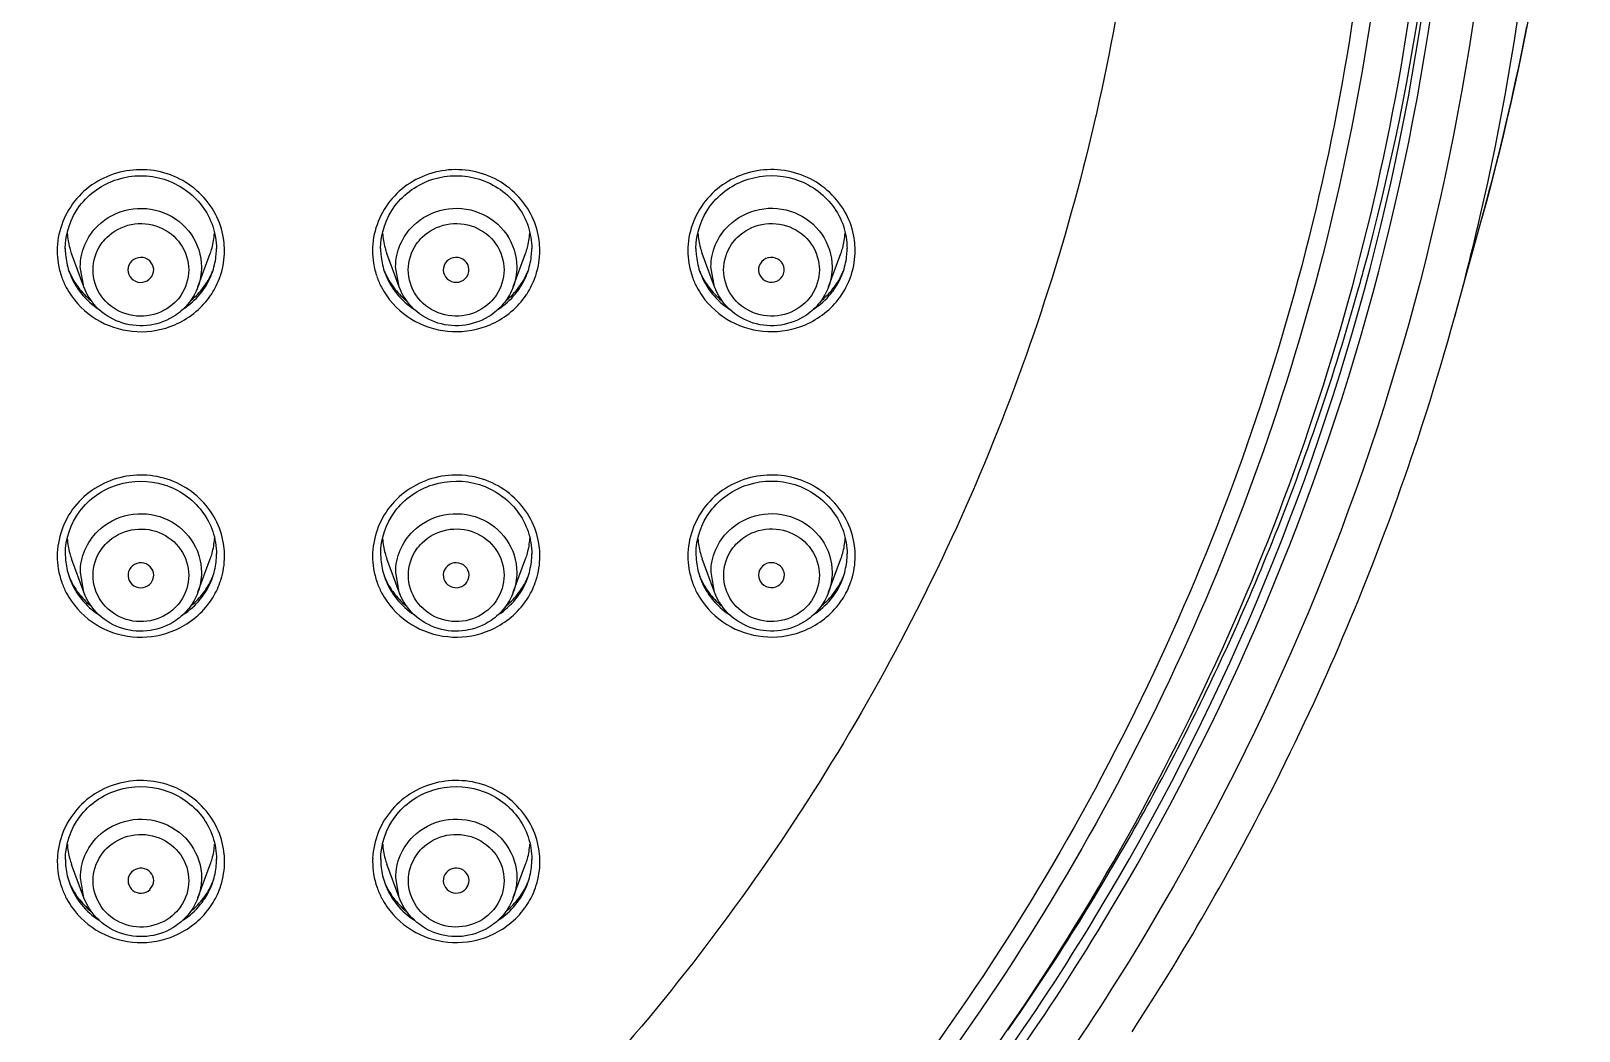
# Model space of a CAD drawing. Extents: x 4680 to 5808, y -3 to 824.
# Drawn here: x 5225.17 to 5261.5, y 509.22 to 532.68 of the extents above; entities that cross this region are included whole.
import ezdxf

# ---------------------------------------------------------------- set-up
doc = ezdxf.new("R2010")
doc.units = 0
doc.header["$LTSCALE"] = 4
doc.header["$MEASUREMENT"] = 0
for name, color, linetype in [('F3A55-R01_DXF_CONTINUOUS_LINE', 7, 'CONTINUOUS'), ('F3A55-R02_DXF_CONTINUOUS_LINE', 7, 'CONTINUOUS'), ('F3A55-R05_DXF_CONTINUOUS_LINE', 7, 'CONTINUOUS')]:
    doc.layers.add(name, color=color, linetype=linetype)

msp = doc.modelspace()

# ---------------------------------------------------------------- linework, layer by layer
at = {"layer": 'F3A55-R01_DXF_CONTINUOUS_LINE', "color": 7, "linetype": 'Continuous'}
for p, q in [((5260.242, 532.587), (5260.282, 532.79)), ((5260.161, 532.186), (5260.202, 532.385)), ((5260.202, 532.385), (5260.242, 532.587)), ((5260.081, 531.803), (5260.121, 531.991)), ((5260.121, 531.991), (5260.161, 532.186)), ((5259.97, 531.289), (5260.024, 531.537)), ((5260.024, 531.537), (5260.081, 531.803)), ((5259.917, 531.051), (5259.97, 531.289)), ((5259.797, 530.531), (5259.865, 530.823)), ((5259.865, 530.823), (5259.917, 531.051)), ((5259.731, 530.253), (5259.797, 530.531)), ((5259.666, 529.985), (5259.731, 530.253)), ((5259.589, 529.675), (5259.666, 529.985)), ((5259.448, 529.121), (5259.521, 529.405)), ((5259.521, 529.405), (5259.589, 529.675)), ((5259.339, 528.711), (5259.414, 528.991)), ((5259.414, 528.991), (5259.448, 529.121)), ((5259.262, 528.425), (5259.339, 528.711)), ((5258.584, 525.965), (5259.262, 528.425)), ((5258.506, 525.685), (5258.584, 525.964)), ((5258.349, 525.138), (5258.424, 525.397)), ((5258.424, 525.397), (5258.506, 525.685)), ((5258.27, 524.866), (5258.349, 525.138)), ((5258.186, 524.586), (5258.27, 524.866)), ((5258.008, 524.009), (5258.098, 524.3)), ((5258.098, 524.3), (5258.186, 524.586)), ((5257.915, 523.714), (5258.008, 524.009)), ((5257.819, 523.415), (5257.915, 523.714)), ((5257.719, 523.111), (5257.819, 523.415)), ((5257.553, 522.617), (5257.637, 522.866)), ((5257.637, 522.866), (5257.719, 523.111)), ((5257.423, 522.24), (5257.511, 522.492)), ((5257.511, 522.492), (5257.553, 522.617)), ((5257.334, 521.986), (5257.423, 522.24)), ((5257.15, 521.47), (5257.243, 521.729)), ((5257.243, 521.729), (5257.334, 521.986)), ((5257.054, 521.209), (5257.15, 521.47)), ((5256.956, 520.946), (5257.054, 521.209)), ((5256.754, 520.413), (5256.856, 520.68)), ((5256.856, 520.68), (5256.956, 520.946)), ((5256.649, 520.143), (5256.754, 520.413)), ((5256.542, 519.87), (5256.649, 520.143)), ((5256.319, 519.318), (5256.432, 519.595)), ((5256.432, 519.595), (5256.542, 519.87)), ((5256.233, 519.108), (5256.319, 519.318)), ((5256.056, 518.683), (5256.145, 518.896)), ((5256.145, 518.896), (5256.233, 519.108)), ((5255.872, 518.252), (5255.965, 518.469)), ((5255.965, 518.469), (5256.056, 518.683)), ((5255.778, 518.034), (5255.872, 518.252)), ((5255.583, 517.593), (5255.682, 517.815)), ((5255.682, 517.815), (5255.778, 518.034)), ((5255.382, 517.145), (5255.484, 517.37)), ((5255.484, 517.37), (5255.583, 517.593)), ((5255.278, 516.918), (5255.382, 517.145)), ((5255.064, 516.458), (5255.172, 516.689)), ((5255.172, 516.689), (5255.278, 516.918)), ((5254.954, 516.226), (5255.064, 516.458)), ((5254.727, 515.755), (5254.842, 515.991)), ((5254.842, 515.991), (5254.954, 516.226)), ((5254.61, 515.516), (5254.727, 515.755)), ((5254.37, 515.034), (5254.491, 515.276)), ((5254.491, 515.276), (5254.61, 515.516)), ((5254.246, 514.789), (5254.37, 515.034)), ((5253.991, 514.294), (5254.077, 514.46)), ((5253.815, 513.959), (5253.904, 514.127)), ((5253.904, 514.127), (5253.991, 514.294)), ((5253.635, 513.62), (5253.725, 513.79)), ((5253.725, 513.79), (5253.815, 513.959)), ((5253.449, 513.277), (5253.542, 513.449)), ((5253.542, 513.449), (5253.635, 513.62)), ((5253.258, 512.93), (5253.354, 513.104)), ((5253.354, 513.104), (5253.449, 513.277)), ((5253.062, 512.578), (5253.16, 512.755)), ((5253.16, 512.755), (5253.258, 512.93)), ((5252.86, 512.223), (5252.961, 512.401)), ((5252.961, 512.401), (5253.062, 512.578)), ((5252.652, 511.863), (5252.757, 512.043)), ((5252.757, 512.043), (5252.86, 512.223)), ((5252.438, 511.498), (5252.546, 511.681)), ((5252.546, 511.681), (5252.652, 511.863)), ((5252.218, 511.129), (5252.329, 511.314)), ((5252.329, 511.314), (5252.438, 511.498)), ((5251.992, 510.754), (5252.106, 510.942)), ((5252.106, 510.942), (5252.218, 511.129)), ((5251.758, 510.375), (5251.876, 510.566)), ((5251.876, 510.566), (5251.992, 510.754)), ((5251.518, 509.991), (5251.639, 510.184)), ((5251.639, 510.184), (5251.758, 510.375)), ((5251.27, 509.602), (5251.395, 509.797)), ((5251.395, 509.797), (5251.518, 509.991)), ((5251.015, 509.208), (5251.144, 509.406)), ((5251.144, 509.406), (5251.27, 509.602))]:
    msp.add_line(p, q, dxfattribs=at)
msp.add_lwpolyline([(5254.077, 514.46), (5254.12, 514.542), (5254.246, 514.789)], dxfattribs=at)
at = {"layer": 'F3A55-R01_DXF_CONTINUOUS_LINE', "color": 9, "linetype": 'Continuous'}
for centre, radius, start, end in [((5201.787, 541.931), 56.648, 344.7596, 359.5098), ((5201.79, 541.618), 58.912, 346.93958, 359.9729), ((5201.741, 541.647), 58.967, 344.59136, 346.923), ((5201.516, 541.997), 56.926, 344.3491, 344.7668), ((5201.366, 542.045), 57.083, 338.0269, 344.3433), ((5201.063, 542.167), 57.41, 335.29896, 338.02699), ((5200.875, 542.256), 57.618, 330.43499, 335.29655), ((5200.439, 542.509), 58.122, 325.08292, 330.43053)]:
    msp.add_arc(centre, radius, start, end, dxfattribs=at)
for points, knots in [([(5208.603, 604.42), (5212.915, 603.719), (5221.405, 601.45), (5233.139, 595.564), (5243.376, 587.456), (5251.664, 577.468), (5257.642, 566.031), (5261.049, 553.636), (5261.733, 540.831), (5260.353, 532.385), (5259.226, 528.295)], [0, 0, 0, 0, 0.127243, 0.253926, 0.379839, 0.504913, 0.62922, 0.752956, 0.876436, 1, 1, 1, 1]), ([(5225.799, 489.572), (5230.801, 492.071), (5240.126, 498.459), (5250.827, 511.473), (5257.376, 526.874), (5258.607, 537.96), (5258.416, 543.43)], [0, 0, 0, 0, 0.252968, 0.503673, 0.752384, 1, 1, 1, 1]), ([(5225.89, 489.351), (5230.913, 491.859), (5240.276, 498.274), (5251.015, 511.345), (5257.584, 526.812), (5258.811, 537.944), (5258.614, 543.436)], [0, 0, 0, 0, 0.252969, 0.503672, 0.752383, 1, 1, 1, 1]), ([(5259.655, 541.417), (5259.649, 535.999), (5258.107, 525.076), (5251.295, 509.985), (5240.55, 497.244), (5231.295, 490.973), (5226.346, 488.495)], [0, 0, 0, 0, 0.247599, 0.496353, 0.747078, 1, 1, 1, 1])]:
    msp.add_open_spline(points, degree=3, knots=knots, dxfattribs=at)
at = {"layer": 'F3A55-R02_DXF_CONTINUOUS_LINE', "color": 7, "linetype": 'Continuous'}
for p, q in [((5226.085, 526.999), (5226.085, 526.998)), ((5229.423, 526.999), (5229.423, 526.999)), ((5233.485, 527), (5233.485, 526.999)), ((5236.823, 527), (5236.823, 527)), ((5240.885, 527.001), (5240.885, 527)), ((5244.223, 527.001), (5244.223, 527.002)), ((5226.086, 519.835), (5226.086, 519.834)), ((5229.424, 519.835), (5229.424, 519.835)), ((5233.486, 519.836), (5233.486, 519.835)), ((5236.824, 519.836), (5236.824, 519.836)), ((5240.886, 519.837), (5240.886, 519.836)), ((5244.224, 519.837), (5244.224, 519.837)), ((5226.087, 512.67), (5226.087, 512.67)), ((5229.425, 512.67), (5229.425, 512.671)), ((5233.487, 512.672), (5233.487, 512.671)), ((5236.825, 512.671), (5236.825, 512.672))]:
    msp.add_line(p, q, dxfattribs=at)
at = {"layer": 'F3A55-R02_DXF_CONTINUOUS_LINE', "color": 9, "linetype": 'Continuous'}
for centre, radius, start, end in [((5227.613, 527.528), 1.822, 177.6268, 180.006), ((5227.636, 527.529), 1.845, 180.0194, 189.2553), ((5227.859, 527.531), 1.858, 342.435, 359.9351), ((5227.871, 527.528), 1.846, 2.0953, 9.2557), ((5227.881, 527.528), 1.836, 0.009, 2.0923), ((5235.013, 527.529), 1.822, 177.6268, 180.006), ((5235.036, 527.53), 1.845, 180.0194, 189.2553), ((5235.259, 527.532), 1.858, 342.435, 359.9351), ((5235.271, 527.529), 1.846, 2.0953, 9.2557), ((5235.281, 527.529), 1.836, 0.009, 2.0923), ((5242.413, 527.53), 1.822, 177.6268, 180.006), ((5242.436, 527.531), 1.845, 180.0194, 189.2553), ((5242.659, 527.533), 1.858, 342.435, 359.9351), ((5242.671, 527.53), 1.846, 2.0953, 9.2557), ((5242.681, 527.53), 1.836, 0.009, 2.0923), ((5227.644, 527.531), 1.853, 189.275, 199.2994), ((5235.044, 527.532), 1.853, 189.275, 199.2994), ((5242.444, 527.533), 1.853, 189.275, 199.2994), ((5227.661, 527.537), 1.872, 199.3123, 207.6564), ((5227.684, 527.595), 1.707, 200.4686, 216.8922), ((5227.824, 527.595), 1.707, 323.1239, 339.5476), ((5227.838, 527.541), 1.881, 327.0777, 340.3225), ((5227.872, 527.528), 1.845, 340.3658, 342.4037), ((5235.061, 527.538), 1.872, 199.3123, 207.6564), ((5235.084, 527.596), 1.707, 200.4686, 216.8922), ((5235.224, 527.596), 1.707, 323.1239, 339.5476), ((5235.238, 527.542), 1.881, 327.0777, 340.3225), ((5235.272, 527.529), 1.845, 340.3658, 342.4037), ((5242.461, 527.539), 1.872, 199.3123, 207.6564), ((5242.484, 527.597), 1.707, 200.4686, 216.8922), ((5242.624, 527.597), 1.707, 323.1239, 339.5476), ((5242.638, 527.543), 1.881, 327.0777, 340.3225), ((5242.672, 527.53), 1.845, 340.3658, 342.4037), ((5227.673, 527.544), 1.885, 207.6802, 214.8175), ((5227.832, 527.546), 1.889, 323.8226, 327.0761), ((5235.073, 527.545), 1.885, 207.6802, 214.8175), ((5235.232, 527.547), 1.889, 323.8226, 327.0761), ((5242.473, 527.546), 1.885, 207.6802, 214.8175), ((5242.632, 527.548), 1.889, 323.8226, 327.0761), ((5227.729, 527.637), 1.768, 234.8854, 237.9281), ((5227.779, 527.637), 1.768, 302.0781, 305.1307), ((5235.129, 527.638), 1.768, 234.8854, 237.9281), ((5235.179, 527.638), 1.768, 302.0781, 305.1307), ((5242.529, 527.639), 1.768, 234.8854, 237.9281), ((5242.579, 527.639), 1.768, 302.0781, 305.1307), ((5227.872, 520.364), 1.846, 2.0953, 9.2557), ((5235.272, 520.365), 1.846, 2.0953, 9.2557), ((5242.672, 520.366), 1.846, 2.0953, 9.2557), ((5227.614, 520.364), 1.822, 177.6268, 180.006), ((5227.637, 520.365), 1.845, 180.0194, 189.2553), ((5227.86, 520.367), 1.858, 342.435, 359.9351), ((5227.882, 520.364), 1.836, 0.009, 2.0923), ((5235.014, 520.365), 1.822, 177.6268, 180.006), ((5235.037, 520.366), 1.845, 180.0194, 189.2553), ((5235.26, 520.368), 1.858, 342.435, 359.9351), ((5235.282, 520.365), 1.836, 0.009, 2.0923), ((5242.414, 520.366), 1.822, 177.6268, 180.006), ((5242.437, 520.367), 1.845, 180.0194, 189.2553), ((5242.66, 520.369), 1.858, 342.435, 359.9351), ((5242.682, 520.366), 1.836, 0.009, 2.0923), ((5227.645, 520.366), 1.853, 189.275, 199.2994), ((5235.045, 520.367), 1.853, 189.275, 199.2994), ((5242.445, 520.368), 1.853, 189.275, 199.2994), ((5227.662, 520.373), 1.872, 199.3123, 207.6564), ((5227.685, 520.431), 1.707, 200.4686, 216.8922), ((5227.825, 520.431), 1.707, 323.1239, 339.5476), ((5227.84, 520.377), 1.881, 327.0777, 340.3225), ((5227.873, 520.364), 1.845, 340.3658, 342.4037), ((5235.062, 520.374), 1.872, 199.3123, 207.6564), ((5235.085, 520.432), 1.707, 200.4686, 216.8922), ((5235.225, 520.432), 1.707, 323.1239, 339.5476), ((5235.24, 520.378), 1.881, 327.0777, 340.3225), ((5235.273, 520.365), 1.845, 340.3658, 342.4037), ((5242.462, 520.375), 1.872, 199.3123, 207.6564), ((5242.485, 520.433), 1.707, 200.4686, 216.8922), ((5242.625, 520.433), 1.707, 323.1239, 339.5476), ((5242.64, 520.379), 1.881, 327.0777, 340.3225), ((5242.673, 520.366), 1.845, 340.3658, 342.4037), ((5227.674, 520.38), 1.885, 207.6802, 214.8175), ((5227.833, 520.381), 1.889, 323.8226, 327.0761), ((5235.074, 520.381), 1.885, 207.6802, 214.8175), ((5235.233, 520.383), 1.889, 323.8226, 327.0761), ((5242.474, 520.382), 1.885, 207.6802, 214.8175), ((5242.633, 520.384), 1.889, 323.8226, 327.0761), ((5227.73, 520.473), 1.768, 234.8854, 237.9281), ((5227.78, 520.473), 1.768, 302.0781, 305.1307), ((5235.13, 520.474), 1.768, 234.8854, 237.9281), ((5235.18, 520.474), 1.768, 302.0781, 305.1307), ((5242.53, 520.475), 1.768, 234.8854, 237.9281), ((5242.58, 520.475), 1.768, 302.0781, 305.1307), ((5227.873, 513.199), 1.846, 2.0953, 9.2557), ((5235.273, 513.2), 1.846, 2.0953, 9.2557), ((5227.615, 513.2), 1.822, 177.6268, 180.006), ((5227.638, 513.2), 1.845, 180.0194, 189.2553), ((5227.861, 513.202), 1.858, 342.435, 359.9351), ((5227.883, 513.2), 1.836, 0.009, 2.0923), ((5235.015, 513.201), 1.822, 177.6268, 180.006), ((5235.038, 513.201), 1.845, 180.0194, 189.2553), ((5235.261, 513.203), 1.858, 342.435, 359.9351), ((5235.283, 513.201), 1.836, 0.009, 2.0923), ((5227.646, 513.202), 1.853, 189.275, 199.2994), ((5227.686, 513.267), 1.707, 200.4686, 216.8922), ((5227.826, 513.267), 1.707, 323.1239, 339.5476), ((5227.874, 513.199), 1.845, 340.3658, 342.4037), ((5235.046, 513.203), 1.853, 189.275, 199.2994), ((5235.086, 513.268), 1.707, 200.4686, 216.8922), ((5235.226, 513.268), 1.707, 323.1239, 339.5476), ((5235.274, 513.2), 1.845, 340.3658, 342.4037), ((5227.663, 513.209), 1.872, 199.3123, 207.6564), ((5227.675, 513.216), 1.885, 207.6802, 214.8175), ((5227.841, 513.213), 1.881, 327.0777, 340.3225), ((5235.063, 513.21), 1.872, 199.3123, 207.6564), ((5235.075, 513.217), 1.885, 207.6802, 214.8175), ((5235.241, 513.214), 1.881, 327.0777, 340.3225), ((5227.834, 513.217), 1.889, 323.8226, 327.0761), ((5235.234, 513.218), 1.889, 323.8226, 327.0761), ((5227.731, 513.309), 1.768, 234.8854, 237.9281), ((5227.781, 513.309), 1.768, 302.0781, 305.1307), ((5235.131, 513.31), 1.768, 234.8854, 237.9281), ((5235.181, 513.31), 1.768, 302.0781, 305.1307)]:
    msp.add_arc(centre, radius, start, end, dxfattribs=at)
at = {"layer": 'F3A55-R02_DXF_CONTINUOUS_LINE', "color": 7, "linetype": 'Continuous'}
for centre, radius, start, end in [((5227.633, 527.58), 1.653, 180.0169, 184.9002), ((5227.875, 527.58), 1.653, 355.1159, 359.9993), ((5235.033, 527.581), 1.653, 180.0169, 184.9002), ((5235.275, 527.581), 1.653, 355.1159, 359.9993), ((5242.433, 527.582), 1.653, 180.0169, 184.9002), ((5242.675, 527.582), 1.653, 355.1159, 359.9993), ((5227.662, 527.583), 1.682, 184.9142, 198.5118), ((5227.846, 527.583), 1.682, 341.5044, 355.102), ((5235.062, 527.584), 1.682, 184.9142, 198.5118), ((5235.246, 527.584), 1.682, 341.5044, 355.102), ((5242.462, 527.585), 1.682, 184.9142, 198.5118), ((5242.646, 527.585), 1.682, 341.5044, 355.102), ((5227.647, 527.579), 1.667, 198.5403, 200.3725), ((5227.662, 527.711), 1.727, 202.5446, 204.2339), ((5227.678, 527.718), 1.744, 204.2467, 212.5574), ((5227.825, 527.721), 1.75, 323.1155, 335.7289), ((5227.846, 527.711), 1.727, 335.7594, 337.4716), ((5227.861, 527.579), 1.667, 339.6436, 341.4758), ((5235.047, 527.58), 1.667, 198.5403, 200.3725), ((5235.062, 527.712), 1.727, 202.5446, 204.2339), ((5235.078, 527.72), 1.744, 204.2467, 212.5574), ((5235.225, 527.722), 1.75, 323.1155, 335.7289), ((5235.246, 527.712), 1.727, 335.7594, 337.4716), ((5235.261, 527.58), 1.667, 339.6436, 341.4758), ((5242.447, 527.581), 1.667, 198.5403, 200.3725), ((5242.462, 527.713), 1.727, 202.5446, 204.2339), ((5242.478, 527.721), 1.744, 204.2467, 212.5574), ((5242.625, 527.723), 1.75, 323.1155, 335.7289), ((5242.646, 527.713), 1.727, 335.7594, 337.4716), ((5242.661, 527.581), 1.667, 339.6436, 341.4758), ((5227.684, 527.722), 1.751, 212.5558, 216.9072), ((5227.717, 527.749), 1.794, 216.9687, 230.461), ((5227.791, 527.749), 1.794, 309.5483, 323.0474), ((5235.084, 527.723), 1.751, 212.5558, 216.9072), ((5235.117, 527.75), 1.794, 216.9687, 230.461), ((5235.191, 527.75), 1.794, 309.5483, 323.0474), ((5242.484, 527.724), 1.751, 212.5558, 216.9072), ((5242.517, 527.751), 1.794, 216.9687, 230.461), ((5242.591, 527.751), 1.794, 309.5483, 323.0474), ((5227.634, 520.416), 1.653, 180.0169, 184.9002), ((5227.663, 520.419), 1.682, 184.9142, 198.5118), ((5227.847, 520.419), 1.682, 341.5044, 355.102), ((5227.876, 520.416), 1.653, 355.1159, 359.9993), ((5235.034, 520.417), 1.653, 180.0169, 184.9002), ((5235.063, 520.42), 1.682, 184.9142, 198.5118), ((5235.247, 520.42), 1.682, 341.5044, 355.102), ((5235.276, 520.417), 1.653, 355.1159, 359.9993), ((5242.434, 520.418), 1.653, 180.0169, 184.9002), ((5242.463, 520.421), 1.682, 184.9142, 198.5118), ((5242.647, 520.421), 1.682, 341.5044, 355.102), ((5242.676, 520.418), 1.653, 355.1159, 359.9993), ((5227.648, 520.415), 1.667, 198.5403, 200.3725), ((5227.663, 520.547), 1.727, 202.5446, 204.2339), ((5227.847, 520.547), 1.727, 335.7594, 337.4716), ((5227.862, 520.415), 1.667, 339.6436, 341.4758), ((5235.048, 520.416), 1.667, 198.5403, 200.3725), ((5235.063, 520.548), 1.727, 202.5446, 204.2339), ((5235.247, 520.548), 1.727, 335.7594, 337.4716), ((5235.262, 520.416), 1.667, 339.6436, 341.4758), ((5242.448, 520.417), 1.667, 198.5403, 200.3725), ((5242.463, 520.549), 1.727, 202.5446, 204.2339), ((5242.647, 520.549), 1.727, 335.7594, 337.4716), ((5242.662, 520.417), 1.667, 339.6436, 341.4758), ((5227.679, 520.554), 1.744, 204.2467, 212.5574), ((5227.685, 520.558), 1.751, 212.5558, 216.9072), ((5227.826, 520.557), 1.75, 323.1155, 335.7289), ((5235.079, 520.555), 1.744, 204.2467, 212.5574), ((5235.085, 520.559), 1.751, 212.5558, 216.9072), ((5235.226, 520.558), 1.75, 323.1155, 335.7289), ((5242.479, 520.556), 1.744, 204.2467, 212.5574), ((5242.485, 520.56), 1.751, 212.5558, 216.9072), ((5242.626, 520.559), 1.75, 323.1155, 335.7289), ((5227.718, 520.585), 1.794, 216.9687, 230.461), ((5227.792, 520.585), 1.794, 309.5483, 323.0474), ((5235.118, 520.586), 1.794, 216.9687, 230.461), ((5235.192, 520.586), 1.794, 309.5483, 323.0474), ((5242.518, 520.587), 1.794, 216.9687, 230.461), ((5242.592, 520.587), 1.794, 309.5483, 323.0474), ((5227.635, 513.252), 1.653, 180.0169, 184.9002), ((5227.664, 513.255), 1.682, 184.9142, 198.5118), ((5227.848, 513.255), 1.682, 341.5044, 355.102), ((5227.877, 513.252), 1.653, 355.1159, 359.9993), ((5235.035, 513.253), 1.653, 180.0169, 184.9002), ((5235.064, 513.256), 1.682, 184.9142, 198.5118), ((5235.248, 513.256), 1.682, 341.5044, 355.102), ((5235.277, 513.253), 1.653, 355.1159, 359.9993), ((5227.649, 513.251), 1.667, 198.5403, 200.3725), ((5227.664, 513.382), 1.727, 202.5446, 204.2339), ((5227.68, 513.39), 1.744, 204.2467, 212.5574), ((5227.827, 513.393), 1.75, 323.1155, 335.7289), ((5227.848, 513.382), 1.727, 335.7594, 337.4716), ((5227.863, 513.251), 1.667, 339.6436, 341.4758), ((5235.049, 513.252), 1.667, 198.5403, 200.3725), ((5235.064, 513.383), 1.727, 202.5446, 204.2339), ((5235.08, 513.391), 1.744, 204.2467, 212.5574), ((5235.227, 513.394), 1.75, 323.1155, 335.7289), ((5235.248, 513.383), 1.727, 335.7594, 337.4716), ((5235.263, 513.252), 1.667, 339.6436, 341.4758), ((5227.686, 513.393), 1.751, 212.5558, 216.9072), ((5227.719, 513.421), 1.794, 216.9687, 230.461), ((5227.793, 513.421), 1.794, 309.5483, 323.0474), ((5235.086, 513.395), 1.751, 212.5558, 216.9072), ((5235.119, 513.422), 1.794, 216.9687, 230.461), ((5235.193, 513.422), 1.794, 309.5483, 323.0474)]:
    msp.add_arc(centre, radius, start, end, dxfattribs=at)
for points, knots in [([(5200.612, 483.401), (5204.426, 483.552), (5212.034, 484.563), (5222.935, 488.151), (5232.941, 493.68), (5241.683, 500.952), (5248.842, 509.706), (5254.154, 519.623), (5257.422, 530.338), (5258.157, 537.768), (5258.156, 541.468)], [0, 0, 0, 0, 0.126971, 0.253597, 0.379663, 0.505021, 0.629623, 0.75353, 0.876905, 1, 1, 1, 1]), ([(5225.981, 527.576), (5225.981, 527.929), (5226.228, 528.661), (5227.174, 529.312), (5228.327, 529.317), (5228.97, 528.871), (5229.187, 528.583)], [0, 0, 0, 0, 0.245001, 0.49554, 0.749435, 1, 1, 1, 1]), ([(5233.381, 527.577), (5233.381, 527.93), (5233.628, 528.662), (5234.574, 529.313), (5235.727, 529.318), (5236.37, 528.872), (5236.587, 528.584)], [0, 0, 0, 0, 0.245001, 0.49554, 0.749435, 1, 1, 1, 1]), ([(5240.781, 527.578), (5240.781, 527.931), (5241.028, 528.663), (5241.974, 529.314), (5243.127, 529.32), (5243.77, 528.873), (5243.987, 528.585)], [0, 0, 0, 0, 0.245001, 0.49554, 0.749435, 1, 1, 1, 1]), ([(5225.982, 520.411), (5225.982, 520.764), (5226.229, 521.497), (5227.175, 522.148), (5228.328, 522.153), (5228.971, 521.707), (5229.188, 521.419)], [0, 0, 0, 0, 0.245001, 0.49554, 0.749435, 1, 1, 1, 1]), ([(5233.382, 520.413), (5233.382, 520.765), (5233.629, 521.498), (5234.575, 522.149), (5235.728, 522.154), (5236.371, 521.708), (5236.588, 521.42)], [0, 0, 0, 0, 0.245001, 0.49554, 0.749435, 1, 1, 1, 1]), ([(5240.782, 520.414), (5240.782, 520.766), (5241.029, 521.499), (5241.975, 522.15), (5243.128, 522.155), (5243.771, 521.709), (5243.988, 521.421)], [0, 0, 0, 0, 0.245001, 0.49554, 0.749435, 1, 1, 1, 1]), ([(5225.983, 513.247), (5225.983, 513.6), (5226.23, 514.333), (5227.176, 514.983), (5228.329, 514.989), (5228.972, 514.543), (5229.189, 514.255)], [0, 0, 0, 0, 0.245001, 0.49554, 0.749435, 1, 1, 1, 1]), ([(5233.383, 513.248), (5233.383, 513.601), (5233.63, 514.334), (5234.576, 514.984), (5235.729, 514.99), (5236.372, 514.544), (5236.589, 514.256)], [0, 0, 0, 0, 0.245001, 0.49554, 0.749435, 1, 1, 1, 1])]:
    msp.add_open_spline(points, degree=3, knots=knots, dxfattribs=at)
at = {"layer": 'F3A55-R02_DXF_CONTINUOUS_LINE', "color": 9, "linetype": 'Continuous'}
for points, knots in [([(5257.231, 541.226), (5257.232, 537.599), (5256.515, 530.318), (5253.325, 519.814), (5248.138, 510.083), (5241.146, 501.484), (5232.602, 494.325), (5222.817, 488.863), (5212.149, 485.292), (5204.696, 484.257), (5200.958, 484.085)], [0, 0, 0, 0, 0.123071, 0.246424, 0.370316, 0.49491, 0.620269, 0.746349, 0.872998, 1, 1, 1, 1]), ([(5256.814, 541.205), (5256.815, 537.609), (5256.104, 530.388), (5252.944, 519.969), (5247.807, 510.316), (5240.879, 501.783), (5232.414, 494.675), (5222.717, 489.246), (5212.142, 485.689), (5204.753, 484.65), (5201.046, 484.473)], [0, 0, 0, 0, 0.123073, 0.246428, 0.370321, 0.494914, 0.620272, 0.74635, 0.872998, 1, 1, 1, 1]), ([(5250.62, 532.908), (5250.104, 530.071), (5248.574, 524.465), (5244.871, 516.565), (5239.858, 509.373), (5231.62, 500.998), (5218.792, 493.244), (5207.044, 490.677), (5201.139, 490.356)], [0, 0, 0, 0, 0.123276, 0.246976, 0.37126, 0.496205, 0.747178, 1, 1, 1, 1]), ([(5229.505, 528.388), (5229.311, 528.757), (5228.646, 529.38), (5227.311, 529.521), (5226.147, 528.856), (5225.809, 528.015), (5225.792, 527.604)], [0, 0, 0, 0, 0.249381, 0.502551, 0.753689, 1, 1, 1, 1]), ([(5236.905, 528.389), (5236.711, 528.758), (5236.046, 529.381), (5234.711, 529.522), (5233.547, 528.857), (5233.209, 528.016), (5233.192, 527.605)], [0, 0, 0, 0, 0.249381, 0.502551, 0.753689, 1, 1, 1, 1]), ([(5244.305, 528.39), (5244.111, 528.759), (5243.446, 529.382), (5242.111, 529.523), (5240.947, 528.858), (5240.609, 528.017), (5240.592, 527.606)], [0, 0, 0, 0, 0.249381, 0.502551, 0.753689, 1, 1, 1, 1]), ([(5226.803, 525.866), (5227.066, 525.725), (5227.664, 525.561), (5228.274, 525.673), (5228.549, 525.791)], [0, 0, 0, 0, 0.499695, 1, 1, 1, 1]), ([(5234.203, 525.867), (5234.466, 525.726), (5235.064, 525.562), (5235.674, 525.674), (5235.949, 525.792)], [0, 0, 0, 0, 0.499695, 1, 1, 1, 1]), ([(5241.603, 525.868), (5241.866, 525.727), (5242.464, 525.563), (5243.074, 525.675), (5243.349, 525.793)], [0, 0, 0, 0, 0.499695, 1, 1, 1, 1]), ([(5229.506, 521.224), (5229.312, 521.593), (5228.647, 522.216), (5227.312, 522.357), (5226.148, 521.692), (5225.81, 520.85), (5225.793, 520.44)], [0, 0, 0, 0, 0.249381, 0.502551, 0.753689, 1, 1, 1, 1]), ([(5236.906, 521.225), (5236.712, 521.594), (5236.047, 522.217), (5234.712, 522.358), (5233.548, 521.693), (5233.21, 520.851), (5233.193, 520.441)], [0, 0, 0, 0, 0.249381, 0.502551, 0.753689, 1, 1, 1, 1]), ([(5244.306, 521.226), (5244.112, 521.595), (5243.447, 522.218), (5242.112, 522.359), (5240.948, 521.694), (5240.61, 520.853), (5240.593, 520.442)], [0, 0, 0, 0, 0.249381, 0.502551, 0.753689, 1, 1, 1, 1]), ([(5226.804, 518.701), (5227.067, 518.56), (5227.665, 518.396), (5228.275, 518.509), (5228.55, 518.626)], [0, 0, 0, 0, 0.499695, 1, 1, 1, 1]), ([(5234.204, 518.703), (5234.467, 518.562), (5235.065, 518.397), (5235.675, 518.51), (5235.95, 518.627)], [0, 0, 0, 0, 0.499695, 1, 1, 1, 1]), ([(5241.604, 518.704), (5241.867, 518.563), (5242.465, 518.399), (5243.075, 518.511), (5243.35, 518.628)], [0, 0, 0, 0, 0.499695, 1, 1, 1, 1]), ([(5229.507, 514.06), (5229.313, 514.429), (5228.648, 515.052), (5227.313, 515.193), (5226.149, 514.527), (5225.811, 513.686), (5225.794, 513.275)], [0, 0, 0, 0, 0.249381, 0.502551, 0.753689, 1, 1, 1, 1]), ([(5236.907, 514.061), (5236.713, 514.43), (5236.048, 515.053), (5234.713, 515.194), (5233.549, 514.528), (5233.211, 513.687), (5233.194, 513.276)], [0, 0, 0, 0, 0.249381, 0.502551, 0.753689, 1, 1, 1, 1]), ([(5226.805, 511.537), (5227.068, 511.396), (5227.666, 511.232), (5228.276, 511.344), (5228.551, 511.462)], [0, 0, 0, 0, 0.499695, 1, 1, 1, 1]), ([(5234.205, 511.538), (5234.468, 511.397), (5235.066, 511.233), (5235.676, 511.345), (5235.951, 511.463)], [0, 0, 0, 0, 0.499695, 1, 1, 1, 1])]:
    msp.add_open_spline(points, degree=3, knots=knots, dxfattribs=at)
at = {"layer": 'F3A55-R02_DXF_CONTINUOUS_LINE', "color": 7, "linetype": 'Continuous'}
for points in [[(5229.187, 528.583), (5229.296, 528.44), (5229.382, 528.277), (5229.44, 528.106)], [(5236.587, 528.584), (5236.696, 528.441), (5236.782, 528.278), (5236.84, 528.107)], [(5243.987, 528.585), (5244.096, 528.442), (5244.182, 528.279), (5244.24, 528.108)], [(5229.44, 528.106), (5229.497, 527.936), (5229.527, 527.755), (5229.527, 527.576)], [(5236.84, 528.107), (5236.897, 527.937), (5236.927, 527.756), (5236.927, 527.577)], [(5244.24, 528.108), (5244.297, 527.938), (5244.327, 527.757), (5244.327, 527.578)], [(5229.188, 521.419), (5229.297, 521.275), (5229.383, 521.112), (5229.441, 520.942)], [(5236.588, 521.42), (5236.697, 521.276), (5236.783, 521.113), (5236.841, 520.943)], [(5243.988, 521.421), (5244.097, 521.277), (5244.183, 521.114), (5244.241, 520.944)], [(5229.441, 520.942), (5229.498, 520.772), (5229.528, 520.591), (5229.528, 520.412)], [(5236.841, 520.943), (5236.898, 520.773), (5236.928, 520.592), (5236.928, 520.413)], [(5244.241, 520.944), (5244.298, 520.774), (5244.328, 520.593), (5244.328, 520.414)], [(5229.189, 514.255), (5229.298, 514.111), (5229.384, 513.948), (5229.442, 513.777)], [(5236.589, 514.256), (5236.698, 514.112), (5236.784, 513.949), (5236.842, 513.778)], [(5229.442, 513.777), (5229.499, 513.608), (5229.529, 513.427), (5229.529, 513.248)], [(5236.842, 513.778), (5236.899, 513.609), (5236.929, 513.428), (5236.929, 513.249)]]:
    msp.add_open_spline(points, degree=3, dxfattribs=at)
at = {"layer": 'F3A55-R02_DXF_CONTINUOUS_LINE', "color": 9, "linetype": 'Continuous'}
for points in [[(5229.693, 527.825), (5229.661, 528.02), (5229.597, 528.213), (5229.505, 528.388)], [(5237.093, 527.826), (5237.061, 528.021), (5236.997, 528.214), (5236.905, 528.389)], [(5244.493, 527.827), (5244.461, 528.022), (5244.397, 528.215), (5244.305, 528.39)], [(5226.125, 526.468), (5226.298, 526.22), (5226.537, 526.008), (5226.803, 525.866)], [(5226.319, 526.57), (5226.428, 526.425), (5226.563, 526.295), (5226.712, 526.191)], [(5228.549, 525.791), (5228.865, 525.926), (5229.154, 526.153), (5229.357, 526.431)], [(5228.797, 526.191), (5228.946, 526.296), (5229.08, 526.425), (5229.189, 526.571)], [(5233.525, 526.469), (5233.698, 526.221), (5233.937, 526.01), (5234.203, 525.867)], [(5233.719, 526.572), (5233.828, 526.426), (5233.963, 526.296), (5234.112, 526.192)], [(5235.949, 525.792), (5236.265, 525.927), (5236.554, 526.154), (5236.757, 526.432)], [(5236.197, 526.192), (5236.346, 526.297), (5236.48, 526.426), (5236.589, 526.572)], [(5240.925, 526.47), (5241.098, 526.222), (5241.337, 526.011), (5241.603, 525.868)], [(5241.119, 526.573), (5241.228, 526.427), (5241.363, 526.297), (5241.512, 526.193)], [(5243.349, 525.793), (5243.665, 525.928), (5243.954, 526.155), (5244.157, 526.433)], [(5243.597, 526.193), (5243.746, 526.298), (5243.88, 526.427), (5243.989, 526.573)], [(5229.694, 520.661), (5229.662, 520.856), (5229.598, 521.049), (5229.506, 521.224)], [(5237.094, 520.662), (5237.062, 520.857), (5236.998, 521.05), (5236.906, 521.225)], [(5244.494, 520.663), (5244.462, 520.858), (5244.398, 521.051), (5244.306, 521.226)], [(5226.126, 519.304), (5226.299, 519.055), (5226.538, 518.844), (5226.804, 518.701)], [(5226.32, 519.406), (5226.429, 519.261), (5226.564, 519.131), (5226.713, 519.026)], [(5228.55, 518.626), (5228.866, 518.762), (5229.155, 518.989), (5229.358, 519.266)], [(5228.798, 519.027), (5228.947, 519.131), (5229.081, 519.261), (5229.19, 519.407)], [(5233.526, 519.305), (5233.699, 519.056), (5233.938, 518.845), (5234.204, 518.703)], [(5233.72, 519.407), (5233.829, 519.262), (5233.964, 519.132), (5234.113, 519.027)], [(5235.95, 518.627), (5236.266, 518.763), (5236.555, 518.99), (5236.758, 519.267)], [(5236.198, 519.028), (5236.347, 519.132), (5236.481, 519.262), (5236.59, 519.408)], [(5240.926, 519.306), (5241.099, 519.057), (5241.338, 518.846), (5241.604, 518.704)], [(5241.12, 519.408), (5241.229, 519.263), (5241.364, 519.133), (5241.513, 519.028)], [(5243.35, 518.628), (5243.666, 518.764), (5243.955, 518.991), (5244.158, 519.268)], [(5243.598, 519.029), (5243.747, 519.134), (5243.881, 519.263), (5243.99, 519.409)], [(5229.695, 513.496), (5229.663, 513.692), (5229.599, 513.884), (5229.507, 514.06)], [(5237.095, 513.497), (5237.063, 513.693), (5236.999, 513.885), (5236.907, 514.061)], [(5226.127, 512.139), (5226.3, 511.891), (5226.539, 511.68), (5226.805, 511.537)], [(5226.321, 512.242), (5226.43, 512.096), (5226.565, 511.967), (5226.714, 511.862)], [(5228.551, 511.462), (5228.867, 511.597), (5229.156, 511.825), (5229.359, 512.102)], [(5228.799, 511.862), (5228.948, 511.967), (5229.082, 512.097), (5229.191, 512.242)], [(5233.527, 512.14), (5233.7, 511.892), (5233.939, 511.681), (5234.205, 511.538)], [(5233.721, 512.243), (5233.83, 512.097), (5233.965, 511.968), (5234.114, 511.863)], [(5235.951, 511.463), (5236.267, 511.599), (5236.556, 511.826), (5236.759, 512.103)], [(5236.199, 511.863), (5236.348, 511.968), (5236.482, 512.098), (5236.591, 512.243)]]:
    msp.add_open_spline(points, degree=3, dxfattribs=at)
at = {"layer": 'F3A55-R05_DXF_CONTINUOUS_LINE', "color": 7, "linetype": 'Continuous'}
for p, q in [((5226.416, 526.681), (5226.126, 527.462)), ((5229.092, 526.681), (5229.382, 527.463)), ((5233.816, 526.682), (5233.526, 527.463)), ((5236.492, 526.682), (5236.782, 527.464)), ((5241.216, 526.683), (5240.926, 527.465)), ((5243.892, 526.683), (5244.182, 527.465)), ((5228.023, 526.948), (5228.036, 526.979)), ((5235.433, 526.971), (5235.436, 526.981)), ((5242.837, 526.981), (5242.839, 526.988)), ((5226.417, 519.516), (5226.127, 520.298)), ((5229.093, 519.517), (5229.383, 520.299)), ((5233.817, 519.517), (5233.527, 520.299)), ((5236.493, 519.518), (5236.783, 520.3)), ((5241.217, 519.518), (5240.927, 520.3)), ((5243.893, 519.519), (5244.183, 520.301)), ((5227.995, 519.739), (5228.037, 519.814)), ((5235.413, 519.765), (5235.437, 519.816)), ((5242.824, 519.785), (5242.836, 519.817)), ((5226.418, 512.352), (5226.128, 513.134)), ((5229.094, 512.352), (5229.384, 513.134)), ((5233.818, 512.353), (5233.528, 513.135)), ((5236.494, 512.353), (5236.784, 513.135)), ((5227.968, 512.544), (5228.037, 512.647)), ((5235.391, 512.569), (5235.438, 512.649))]:
    msp.add_line(p, q, dxfattribs=at)
at = {"layer": 'F3A55-R05_DXF_CONTINUOUS_LINE', "color": 9, "linetype": 'Continuous'}
for p, q in [((5241.216, 526.683), (5241.133, 527.148)), ((5226.416, 526.681), (5226.333, 527.146)), ((5233.816, 526.682), (5233.733, 527.147)), ((5226.417, 519.516), (5226.334, 519.982)), ((5233.817, 519.517), (5233.734, 519.983)), ((5241.217, 519.518), (5241.134, 519.984)), ((5226.418, 512.352), (5226.335, 512.818)), ((5233.818, 512.353), (5233.735, 512.819))]:
    msp.add_line(p, q, dxfattribs=at)
at = {"layer": 'F3A55-R05_DXF_CONTINUOUS_LINE', "color": 7, "linetype": 'Continuous'}
for centre, radius, start, end in [((5227.663, 528.032), 1.639, 183.3182, 195.5358), ((5227.845, 528.032), 1.639, 344.4804, 356.6962), ((5235.063, 528.033), 1.639, 183.3182, 195.5358), ((5235.245, 528.033), 1.639, 344.4804, 356.6962), ((5242.463, 528.034), 1.639, 183.3182, 195.5358), ((5242.645, 528.034), 1.639, 344.4804, 356.6962), ((5227.652, 528.029), 1.628, 195.5417, 200.3679), ((5227.856, 528.029), 1.628, 339.6486, 344.475), ((5235.052, 528.03), 1.628, 195.5417, 200.3679), ((5235.256, 528.03), 1.628, 339.6486, 344.475), ((5242.452, 528.031), 1.628, 195.5417, 200.3679), ((5242.656, 528.031), 1.628, 339.6486, 344.475), ((5227.664, 520.868), 1.639, 183.3182, 195.5358), ((5227.846, 520.868), 1.639, 344.4804, 356.6962), ((5235.064, 520.869), 1.639, 183.3182, 195.5358), ((5235.246, 520.869), 1.639, 344.4804, 356.6962), ((5242.464, 520.87), 1.639, 183.3182, 195.5358), ((5242.646, 520.87), 1.639, 344.4804, 356.6962), ((5227.653, 520.865), 1.628, 195.5417, 200.3679), ((5227.857, 520.865), 1.628, 339.6486, 344.475), ((5235.053, 520.866), 1.628, 195.5417, 200.3679), ((5235.257, 520.866), 1.628, 339.6486, 344.475), ((5242.453, 520.867), 1.628, 195.5417, 200.3679), ((5242.657, 520.867), 1.628, 339.6486, 344.475), ((5227.665, 513.703), 1.639, 183.3182, 195.5358), ((5227.847, 513.703), 1.639, 344.4804, 356.6962), ((5235.065, 513.704), 1.639, 183.3182, 195.5358), ((5235.247, 513.704), 1.639, 344.4804, 356.6962), ((5227.654, 513.7), 1.628, 195.5417, 200.3679), ((5227.858, 513.7), 1.628, 339.6486, 344.475), ((5235.054, 513.701), 1.628, 195.5417, 200.3679), ((5235.258, 513.702), 1.628, 339.6486, 344.475)]:
    msp.add_arc(centre, radius, start, end, dxfattribs=at)
for centre, major_axis, ratio, start_param, end_param in [((5227.753, 527.078), (0.302, -0.002), 0.967751, -0.338072, 5.82766), ((5235.152, 527.079), (0.302, -0.003), 0.967458, -0.335157, 5.912755), ((5242.552, 527.08), (0.302, -0.004), 0.967099, -0.309772, 5.950084), ((5235.153, 519.915), (0.302, -0.005), 0.967611, -0.333674, 5.757966), ((5242.553, 519.917), (0.303, -0.005), 0.967248, -0.328962, 5.837603), ((5227.754, 519.914), (0.302, -0.004), 0.967907, -0.340128, 5.65194), ((5227.755, 512.75), (0.302, -0.005), 0.968125, -0.345864, 5.514262), ((5235.154, 512.752), (0.302, -0.006), 0.967824, -0.335924, 5.628872)]:
    msp.add_ellipse(centre, major_axis=major_axis, ratio=ratio, start_param=start_param, end_param=end_param, dxfattribs=at)
at = {"layer": 'F3A55-R05_DXF_CONTINUOUS_LINE', "color": 9, "linetype": 'Continuous'}
for points, knots in [([(5226.743, 528.113), (5226.938, 528.305), (5227.458, 528.576), (5228.32, 528.496), (5229.001, 527.967), (5229.176, 527.414), (5229.176, 527.146)], [0, 0, 0, 0, 0.251321, 0.504345, 0.754245, 1, 1, 1, 1]), ([(5234.143, 528.114), (5234.338, 528.306), (5234.858, 528.577), (5235.72, 528.497), (5236.401, 527.968), (5236.576, 527.415), (5236.576, 527.147)], [0, 0, 0, 0, 0.251321, 0.504345, 0.754245, 1, 1, 1, 1]), ([(5241.543, 528.115), (5241.738, 528.307), (5242.258, 528.579), (5243.12, 528.498), (5243.801, 527.969), (5243.976, 527.416), (5243.976, 527.149)], [0, 0, 0, 0, 0.251321, 0.504345, 0.754245, 1, 1, 1, 1]), ([(5226.333, 527.146), (5226.333, 527.324), (5226.406, 527.685), (5226.615, 527.988), (5226.743, 528.113)], [0, 0, 0, 0, 0.497793, 1, 1, 1, 1]), ([(5226.955, 527.841), (5227.11, 527.993), (5227.52, 528.207), (5228.201, 528.144), (5228.739, 527.726), (5228.877, 527.289), (5228.877, 527.078)], [0, 0, 0, 0, 0.251337, 0.504345, 0.754229, 1, 1, 1, 1]), ([(5233.733, 527.147), (5233.733, 527.325), (5233.806, 527.686), (5234.015, 527.989), (5234.143, 528.114)], [0, 0, 0, 0, 0.497793, 1, 1, 1, 1]), ([(5234.355, 527.842), (5234.51, 527.994), (5234.92, 528.208), (5235.601, 528.145), (5236.139, 527.727), (5236.277, 527.29), (5236.277, 527.079)], [0, 0, 0, 0, 0.251337, 0.504345, 0.754229, 1, 1, 1, 1]), ([(5241.133, 527.148), (5241.133, 527.326), (5241.206, 527.687), (5241.415, 527.99), (5241.543, 528.115)], [0, 0, 0, 0, 0.497793, 1, 1, 1, 1]), ([(5241.755, 527.843), (5241.91, 527.995), (5242.32, 528.209), (5243.001, 528.146), (5243.539, 527.728), (5243.677, 527.291), (5243.677, 527.08)], [0, 0, 0, 0, 0.251337, 0.504345, 0.754229, 1, 1, 1, 1]), ([(5226.631, 527.078), (5226.631, 527.287), (5226.723, 527.576), (5226.904, 527.791), (5226.955, 527.841)], [0, 0, 0, 0, 0.745726, 1, 1, 1, 1]), ([(5234.031, 527.079), (5234.031, 527.288), (5234.123, 527.577), (5234.304, 527.792), (5234.355, 527.842)], [0, 0, 0, 0, 0.745726, 1, 1, 1, 1]), ([(5241.431, 527.08), (5241.431, 527.289), (5241.523, 527.579), (5241.704, 527.794), (5241.755, 527.843)], [0, 0, 0, 0, 0.745726, 1, 1, 1, 1]), ([(5228.553, 526.314), (5228.398, 526.163), (5227.988, 525.948), (5227.307, 526.012), (5226.769, 526.429), (5226.631, 526.866), (5226.631, 527.078)], [0, 0, 0, 0, 0.251337, 0.504345, 0.754229, 1, 1, 1, 1]), ([(5228.877, 527.078), (5228.877, 526.868), (5228.786, 526.579), (5228.604, 526.364), (5228.553, 526.314)], [0, 0, 0, 0, 0.745726, 1, 1, 1, 1]), ([(5235.953, 526.315), (5235.798, 526.164), (5235.388, 525.949), (5234.707, 526.013), (5234.169, 526.43), (5234.031, 526.867), (5234.031, 527.079)], [0, 0, 0, 0, 0.251337, 0.504345, 0.754229, 1, 1, 1, 1]), ([(5236.277, 527.079), (5236.277, 526.87), (5236.186, 526.58), (5236.004, 526.365), (5235.953, 526.315)], [0, 0, 0, 0, 0.745726, 1, 1, 1, 1]), ([(5243.353, 526.316), (5243.198, 526.165), (5242.788, 525.95), (5242.107, 526.014), (5241.569, 526.431), (5241.431, 526.868), (5241.431, 527.08)], [0, 0, 0, 0, 0.251337, 0.504345, 0.754229, 1, 1, 1, 1]), ([(5243.677, 527.08), (5243.677, 526.871), (5243.586, 526.581), (5243.404, 526.366), (5243.353, 526.316)], [0, 0, 0, 0, 0.745726, 1, 1, 1, 1]), ([(5226.744, 520.949), (5226.939, 521.141), (5227.459, 521.412), (5228.321, 521.332), (5229.002, 520.803), (5229.177, 520.25), (5229.177, 519.982)], [0, 0, 0, 0, 0.251321, 0.504345, 0.754245, 1, 1, 1, 1]), ([(5234.144, 520.95), (5234.339, 521.142), (5234.859, 521.413), (5235.721, 521.333), (5236.402, 520.804), (5236.577, 520.251), (5236.577, 519.983)], [0, 0, 0, 0, 0.251321, 0.504345, 0.754245, 1, 1, 1, 1]), ([(5241.544, 520.951), (5241.739, 521.143), (5242.259, 521.414), (5243.121, 521.334), (5243.802, 520.805), (5243.977, 520.252), (5243.977, 519.984)], [0, 0, 0, 0, 0.251321, 0.504345, 0.754245, 1, 1, 1, 1]), ([(5226.956, 520.677), (5227.111, 520.829), (5227.521, 521.043), (5228.202, 520.979), (5228.74, 520.562), (5228.878, 520.125), (5228.878, 519.914)], [0, 0, 0, 0, 0.251337, 0.504345, 0.754229, 1, 1, 1, 1]), ([(5234.356, 520.678), (5234.511, 520.83), (5234.921, 521.044), (5235.602, 520.98), (5236.14, 520.563), (5236.278, 520.126), (5236.278, 519.915)], [0, 0, 0, 0, 0.251337, 0.504345, 0.754229, 1, 1, 1, 1]), ([(5241.756, 520.679), (5241.911, 520.831), (5242.321, 521.045), (5243.002, 520.981), (5243.54, 520.564), (5243.678, 520.127), (5243.678, 519.916)], [0, 0, 0, 0, 0.251337, 0.504345, 0.754229, 1, 1, 1, 1]), ([(5226.334, 519.982), (5226.334, 520.16), (5226.407, 520.521), (5226.616, 520.823), (5226.744, 520.949)], [0, 0, 0, 0, 0.497793, 1, 1, 1, 1]), ([(5226.632, 519.913), (5226.632, 520.123), (5226.724, 520.412), (5226.905, 520.627), (5226.956, 520.677)], [0, 0, 0, 0, 0.745726, 1, 1, 1, 1]), ([(5233.734, 519.983), (5233.734, 520.161), (5233.807, 520.522), (5234.016, 520.824), (5234.144, 520.95)], [0, 0, 0, 0, 0.497793, 1, 1, 1, 1]), ([(5234.032, 519.914), (5234.032, 520.124), (5234.124, 520.413), (5234.305, 520.628), (5234.356, 520.678)], [0, 0, 0, 0, 0.745726, 1, 1, 1, 1]), ([(5241.134, 519.984), (5241.134, 520.162), (5241.207, 520.523), (5241.416, 520.826), (5241.544, 520.951)], [0, 0, 0, 0, 0.497793, 1, 1, 1, 1]), ([(5241.432, 519.915), (5241.432, 520.125), (5241.524, 520.414), (5241.705, 520.629), (5241.756, 520.679)], [0, 0, 0, 0, 0.745726, 1, 1, 1, 1]), ([(5228.554, 519.15), (5228.399, 518.998), (5227.989, 518.784), (5227.308, 518.847), (5226.77, 519.265), (5226.632, 519.702), (5226.632, 519.913)], [0, 0, 0, 0, 0.251337, 0.504345, 0.754229, 1, 1, 1, 1]), ([(5228.878, 519.914), (5228.878, 519.704), (5228.787, 519.415), (5228.605, 519.2), (5228.554, 519.15)], [0, 0, 0, 0, 0.745726, 1, 1, 1, 1]), ([(5235.954, 519.151), (5235.799, 518.999), (5235.389, 518.785), (5234.708, 518.849), (5234.17, 519.266), (5234.032, 519.703), (5234.032, 519.914)], [0, 0, 0, 0, 0.251337, 0.504345, 0.754229, 1, 1, 1, 1]), ([(5236.278, 519.915), (5236.278, 519.705), (5236.187, 519.416), (5236.005, 519.201), (5235.954, 519.151)], [0, 0, 0, 0, 0.745726, 1, 1, 1, 1]), ([(5243.354, 519.152), (5243.199, 519), (5242.789, 518.786), (5242.108, 518.85), (5241.57, 519.267), (5241.432, 519.704), (5241.432, 519.915)], [0, 0, 0, 0, 0.251337, 0.504345, 0.754229, 1, 1, 1, 1]), ([(5243.678, 519.916), (5243.678, 519.706), (5243.587, 519.417), (5243.405, 519.202), (5243.354, 519.152)], [0, 0, 0, 0, 0.745726, 1, 1, 1, 1]), ([(5226.745, 513.785), (5226.94, 513.976), (5227.46, 514.248), (5228.322, 514.168), (5229.003, 513.639), (5229.178, 513.086), (5229.178, 512.818)], [0, 0, 0, 0, 0.251321, 0.504345, 0.754245, 1, 1, 1, 1]), ([(5234.145, 513.786), (5234.34, 513.978), (5234.86, 514.249), (5235.722, 514.169), (5236.403, 513.64), (5236.578, 513.087), (5236.578, 512.819)], [0, 0, 0, 0, 0.251321, 0.504345, 0.754245, 1, 1, 1, 1]), ([(5226.335, 512.818), (5226.335, 512.995), (5226.408, 513.356), (5226.617, 513.659), (5226.745, 513.785)], [0, 0, 0, 0, 0.497793, 1, 1, 1, 1]), ([(5226.957, 513.513), (5227.112, 513.664), (5227.522, 513.879), (5228.203, 513.815), (5228.741, 513.398), (5228.879, 512.961), (5228.879, 512.749)], [0, 0, 0, 0, 0.251337, 0.504345, 0.754229, 1, 1, 1, 1]), ([(5233.735, 512.819), (5233.735, 512.996), (5233.808, 513.357), (5234.017, 513.66), (5234.145, 513.786)], [0, 0, 0, 0, 0.497793, 1, 1, 1, 1]), ([(5234.357, 513.514), (5234.512, 513.665), (5234.922, 513.88), (5235.603, 513.816), (5236.141, 513.399), (5236.279, 512.962), (5236.279, 512.75)], [0, 0, 0, 0, 0.251337, 0.504345, 0.754229, 1, 1, 1, 1]), ([(5226.633, 512.749), (5226.633, 512.958), (5226.725, 513.248), (5226.906, 513.463), (5226.957, 513.513)], [0, 0, 0, 0, 0.745726, 1, 1, 1, 1]), ([(5234.033, 512.75), (5234.033, 512.959), (5234.125, 513.249), (5234.306, 513.464), (5234.357, 513.514)], [0, 0, 0, 0, 0.745726, 1, 1, 1, 1]), ([(5228.555, 511.985), (5228.4, 511.834), (5227.99, 511.62), (5227.309, 511.683), (5226.771, 512.101), (5226.633, 512.538), (5226.633, 512.749)], [0, 0, 0, 0, 0.251337, 0.504345, 0.754229, 1, 1, 1, 1]), ([(5228.879, 512.749), (5228.879, 512.54), (5228.788, 512.25), (5228.606, 512.035), (5228.555, 511.985)], [0, 0, 0, 0, 0.745726, 1, 1, 1, 1]), ([(5235.955, 511.987), (5235.8, 511.835), (5235.39, 511.621), (5234.709, 511.684), (5234.171, 512.102), (5234.033, 512.539), (5234.033, 512.75)], [0, 0, 0, 0, 0.251337, 0.504345, 0.754229, 1, 1, 1, 1]), ([(5236.279, 512.75), (5236.279, 512.541), (5236.188, 512.251), (5236.006, 512.036), (5235.955, 511.987)], [0, 0, 0, 0, 0.745726, 1, 1, 1, 1])]:
    msp.add_open_spline(points, degree=3, knots=knots, dxfattribs=at)
for points in [[(5243.976, 527.149), (5243.976, 526.991), (5243.947, 526.831), (5243.892, 526.683)], [(5229.176, 527.146), (5229.176, 526.989), (5229.147, 526.829), (5229.092, 526.681)], [(5236.576, 527.147), (5236.576, 526.99), (5236.547, 526.83), (5236.492, 526.682)], [(5229.177, 519.982), (5229.177, 519.825), (5229.148, 519.664), (5229.093, 519.517)], [(5236.577, 519.983), (5236.577, 519.826), (5236.548, 519.666), (5236.493, 519.518)], [(5243.977, 519.984), (5243.977, 519.827), (5243.948, 519.667), (5243.893, 519.519)], [(5229.178, 512.818), (5229.178, 512.66), (5229.149, 512.5), (5229.094, 512.352)], [(5236.578, 512.819), (5236.578, 512.661), (5236.549, 512.501), (5236.494, 512.353)]]:
    msp.add_open_spline(points, degree=3, dxfattribs=at)
at = {"layer": 'F3A55-R05_DXF_CONTINUOUS_LINE', "color": 7, "linetype": 'Continuous'}
for points in [[(5228.572, 526.018), (5228.395, 525.897), (5227.978, 525.733), (5227.314, 525.783), (5226.738, 526.112), (5226.49, 526.481), (5226.416, 526.681)], [(5235.972, 526.019), (5235.795, 525.898), (5235.378, 525.734), (5234.714, 525.784), (5234.138, 526.113), (5233.89, 526.482), (5233.816, 526.682)], [(5243.372, 526.02), (5243.195, 525.899), (5242.778, 525.735), (5242.114, 525.785), (5241.538, 526.114), (5241.29, 526.484), (5241.216, 526.683)], [(5228.573, 518.854), (5228.396, 518.732), (5227.979, 518.569), (5227.315, 518.618), (5226.739, 518.947), (5226.491, 519.317), (5226.417, 519.516)], [(5235.973, 518.855), (5235.796, 518.733), (5235.379, 518.57), (5234.715, 518.619), (5234.139, 518.948), (5233.891, 519.318), (5233.817, 519.517)], [(5243.373, 518.856), (5243.196, 518.734), (5242.779, 518.571), (5242.115, 518.62), (5241.539, 518.949), (5241.291, 519.319), (5241.217, 519.518)], [(5228.574, 511.689), (5228.397, 511.568), (5227.98, 511.405), (5227.316, 511.454), (5226.74, 511.783), (5226.492, 512.153), (5226.418, 512.352)], [(5235.974, 511.69), (5235.797, 511.569), (5235.38, 511.406), (5234.716, 511.455), (5234.14, 511.784), (5233.892, 512.154), (5233.818, 512.353)]]:
    msp.add_open_spline(points, degree=3, knots=[0, 0, 0, 0, 0.250689, 0.502054, 0.752115, 1, 1, 1, 1], dxfattribs=at)
for points in [[(5229.092, 526.681), (5229.043, 526.548), (5228.972, 526.422), (5228.885, 526.311)], [(5236.492, 526.682), (5236.443, 526.549), (5236.372, 526.423), (5236.285, 526.312)], [(5243.892, 526.683), (5243.843, 526.55), (5243.772, 526.424), (5243.685, 526.313)], [(5228.885, 526.311), (5228.797, 526.198), (5228.69, 526.099), (5228.572, 526.018)], [(5236.285, 526.312), (5236.197, 526.199), (5236.09, 526.1), (5235.972, 526.019)], [(5243.685, 526.313), (5243.597, 526.2), (5243.49, 526.101), (5243.372, 526.02)], [(5243.893, 519.519), (5243.844, 519.386), (5243.773, 519.26), (5243.686, 519.149)], [(5229.093, 519.517), (5229.044, 519.384), (5228.973, 519.258), (5228.886, 519.147)], [(5236.493, 519.518), (5236.444, 519.385), (5236.373, 519.259), (5236.286, 519.148)], [(5228.886, 519.147), (5228.798, 519.034), (5228.691, 518.934), (5228.573, 518.854)], [(5236.286, 519.148), (5236.198, 519.035), (5236.091, 518.935), (5235.973, 518.855)], [(5243.686, 519.149), (5243.598, 519.036), (5243.491, 518.936), (5243.373, 518.856)], [(5229.094, 512.352), (5229.045, 512.22), (5228.974, 512.094), (5228.887, 511.982)], [(5236.494, 512.353), (5236.445, 512.221), (5236.374, 512.095), (5236.287, 511.983)], [(5228.887, 511.982), (5228.799, 511.87), (5228.692, 511.77), (5228.574, 511.689)], [(5236.287, 511.983), (5236.199, 511.871), (5236.092, 511.771), (5235.974, 511.69)]]:
    msp.add_open_spline(points, degree=3, dxfattribs=at)

doc.saveas('drawing.dxf')
